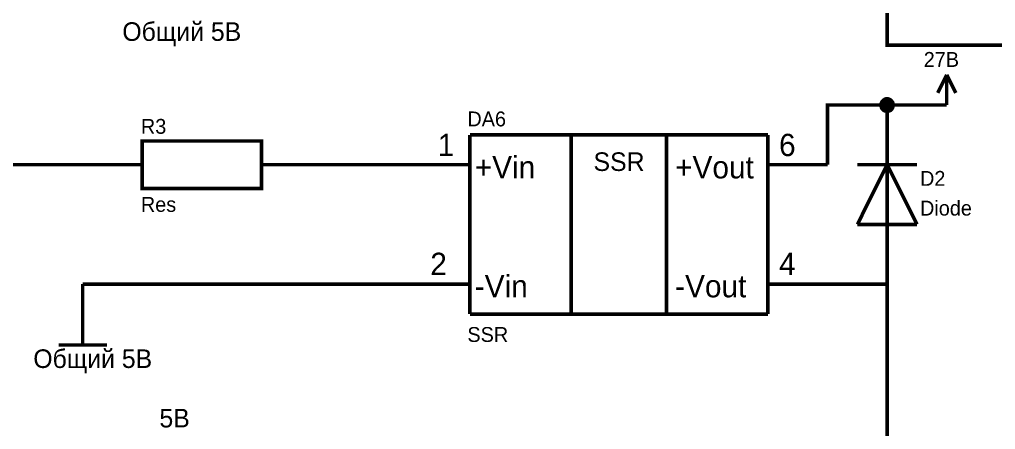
# Model space of a CAD drawing. Header units: millimetres. Extents: x 0 to 567, y 0 to 399.
# Drawn here: x 404.7 to 486.5, y 277.8 to 312.2 of the extents above; entities that cross this region are included whole.
import ezdxf

# ---------------------------------------------------------------- set-up
doc = ezdxf.new("R2010")
doc.units = ezdxf.units.MM
doc.layers.add('Sheet', color=255, linetype='Continuous')

msp = doc.modelspace()

# ---------------------------------------------------------------- linework, layer by layer
at = {"layer": 'Sheet'}
for points, const_width in [([(512.443, 269.998), (504.954, 269.998), (504.954, 310), (477.45, 310), (477.45, 317.491)], 0.3), ([(482.449, 307.529), (481.69, 306.012)], 0.3), ([(482.449, 307.529), (483.208, 306.012)], 0.3), ([(482.449, 305), (482.449, 307.529)], 0.3), ([(476.944, 305), (476.944, 305.019), (476.944, 305.058), (476.944, 305.078), (476.964, 305.097), (476.964, 305.117), (476.964, 305.155), (476.983, 305.175), (476.983, 305.194), (477.003, 305.214), (477.003, 305.233), (477.022, 305.253), (477.042, 305.272), (477.042, 305.292), (477.061, 305.311), (477.08, 305.331), (477.1, 305.35), (477.119, 305.369), (477.139, 305.389), (477.158, 305.408), (477.178, 305.408), (477.197, 305.428), (477.217, 305.447), (477.236, 305.447), (477.256, 305.467), (477.275, 305.467), (477.294, 305.486), (477.333, 305.486), (477.353, 305.486), (477.372, 305.506), (477.392, 305.506), (477.431, 305.506), (477.45, 305.506)], 0.3), ([(476.944, 305), (476.944, 305.019), (476.944, 305.058), (476.944, 305.078), (476.964, 305.097), (476.964, 305.117), (476.964, 305.155), (476.983, 305.175), (476.983, 305.194), (477.003, 305.214), (477.003, 305.233), (477.022, 305.253), (477.042, 305.272), (477.042, 305.292), (477.061, 305.311), (477.08, 305.331), (477.1, 305.35), (477.119, 305.369), (477.139, 305.389), (477.158, 305.408), (477.178, 305.408), (477.197, 305.428), (477.217, 305.447), (477.236, 305.447), (477.256, 305.467), (477.275, 305.467), (477.294, 305.486), (477.333, 305.486), (477.353, 305.486), (477.372, 305.506), (477.392, 305.506), (477.431, 305.506), (477.45, 305.506)], 0.3), ([(476.944, 305), (476.944, 305.019), (476.944, 305.058), (476.944, 305.078), (476.964, 305.097), (476.964, 305.117), (476.964, 305.155), (476.983, 305.175), (476.983, 305.194), (477.003, 305.214), (477.003, 305.233), (477.022, 305.253), (477.042, 305.272), (477.042, 305.292), (477.061, 305.311), (477.08, 305.331), (477.1, 305.35), (477.119, 305.369), (477.139, 305.389), (477.158, 305.408), (477.178, 305.408), (477.197, 305.428), (477.217, 305.447), (477.236, 305.447), (477.256, 305.467), (477.275, 305.467), (477.294, 305.486), (477.333, 305.486), (477.353, 305.486), (477.372, 305.506), (477.392, 305.506), (477.431, 305.506), (477.45, 305.506)], 0.3), ([(476.944, 305), (476.944, 305.019), (476.944, 305.058), (476.944, 305.078), (476.964, 305.097), (476.964, 305.117), (476.964, 305.155), (476.983, 305.175), (476.983, 305.194), (477.003, 305.214), (477.003, 305.233), (477.022, 305.253), (477.042, 305.272), (477.042, 305.292), (477.061, 305.311), (477.08, 305.331), (477.1, 305.35), (477.119, 305.369), (477.139, 305.389), (477.158, 305.408), (477.178, 305.408), (477.197, 305.428), (477.217, 305.447), (477.236, 305.447), (477.256, 305.467), (477.275, 305.467), (477.294, 305.486), (477.333, 305.486), (477.353, 305.486), (477.372, 305.506), (477.392, 305.506), (477.431, 305.506), (477.45, 305.506)], 0.3), ([(476.944, 305), (476.944, 305.019), (476.944, 305.058), (476.944, 305.078), (476.964, 305.097), (476.964, 305.117), (476.964, 305.155), (476.983, 305.175), (476.983, 305.194), (477.003, 305.214), (477.003, 305.233), (477.022, 305.253), (477.042, 305.272), (477.042, 305.292), (477.061, 305.311), (477.08, 305.331), (477.1, 305.35), (477.119, 305.369), (477.139, 305.389), (477.158, 305.408), (477.178, 305.408), (477.197, 305.428), (477.217, 305.447), (477.236, 305.447), (477.256, 305.467), (477.275, 305.467), (477.294, 305.486), (477.333, 305.486), (477.353, 305.486), (477.372, 305.506), (477.392, 305.506), (477.431, 305.506), (477.45, 305.506)], 0.3), ([(476.944, 305), (476.944, 305.019), (476.944, 305.058), (476.944, 305.078), (476.964, 305.097), (476.964, 305.117), (476.964, 305.155), (476.983, 305.175), (476.983, 305.194), (477.003, 305.214), (477.003, 305.233), (477.022, 305.253), (477.042, 305.272), (477.042, 305.292), (477.061, 305.311), (477.08, 305.331), (477.1, 305.35), (477.119, 305.369), (477.139, 305.389), (477.158, 305.408), (477.178, 305.408), (477.197, 305.428), (477.217, 305.447), (477.236, 305.447), (477.256, 305.467), (477.275, 305.467), (477.294, 305.486), (477.333, 305.486), (477.353, 305.486), (477.372, 305.506), (477.392, 305.506), (477.431, 305.506), (477.45, 305.506)], 0.0991), ([(476.944, 305), (476.944, 305.019), (476.944, 305.058), (476.944, 305.078), (476.964, 305.097), (476.964, 305.117), (476.964, 305.155), (476.983, 305.175), (476.983, 305.194), (477.003, 305.214), (477.003, 305.233), (477.022, 305.253), (477.042, 305.272), (477.042, 305.292), (477.061, 305.311), (477.08, 305.331), (477.1, 305.35), (477.119, 305.369), (477.139, 305.389), (477.158, 305.408), (477.178, 305.408), (477.197, 305.428), (477.217, 305.447), (477.236, 305.447), (477.256, 305.467), (477.275, 305.467), (477.294, 305.486), (477.333, 305.486), (477.353, 305.486), (477.372, 305.506), (477.392, 305.506), (477.431, 305.506), (477.45, 305.506)], 0.0991), ([(476.944, 305), (476.944, 305.019), (476.944, 305.058), (476.944, 305.078), (476.964, 305.097), (476.964, 305.117), (476.964, 305.155), (476.983, 305.175), (476.983, 305.194), (477.003, 305.214), (477.003, 305.233), (477.022, 305.253), (477.042, 305.272), (477.042, 305.292), (477.061, 305.311), (477.08, 305.331), (477.1, 305.35), (477.119, 305.369), (477.139, 305.389), (477.158, 305.408), (477.178, 305.408), (477.197, 305.428), (477.217, 305.447), (477.236, 305.447), (477.256, 305.467), (477.275, 305.467), (477.294, 305.486), (477.333, 305.486), (477.353, 305.486), (477.372, 305.506), (477.392, 305.506), (477.431, 305.506), (477.45, 305.506)], 0.0991), ([(476.944, 305), (476.944, 305.019), (476.944, 305.058), (476.944, 305.078), (476.964, 305.097), (476.964, 305.117), (476.964, 305.155), (476.983, 305.175), (476.983, 305.194), (477.003, 305.214), (477.003, 305.233), (477.022, 305.253), (477.042, 305.272), (477.042, 305.292), (477.061, 305.311), (477.08, 305.331), (477.1, 305.35), (477.119, 305.369), (477.139, 305.389), (477.158, 305.408), (477.178, 305.408), (477.197, 305.428), (477.217, 305.447), (477.236, 305.447), (477.256, 305.467), (477.275, 305.467), (477.294, 305.486), (477.333, 305.486), (477.353, 305.486), (477.372, 305.506), (477.392, 305.506), (477.431, 305.506), (477.45, 305.506)], 0.0991), ([(476.944, 305), (476.944, 305.019), (476.944, 305.058), (476.944, 305.078), (476.964, 305.097), (476.964, 305.117), (476.964, 305.155), (476.983, 305.175), (476.983, 305.194), (477.003, 305.214), (477.003, 305.233), (477.022, 305.253), (477.042, 305.272), (477.042, 305.292), (477.061, 305.311), (477.08, 305.331), (477.1, 305.35), (477.119, 305.369), (477.139, 305.389), (477.158, 305.408), (477.178, 305.408), (477.197, 305.428), (477.217, 305.447), (477.236, 305.447), (477.256, 305.467), (477.275, 305.467), (477.294, 305.486), (477.333, 305.486), (477.353, 305.486), (477.372, 305.506), (477.392, 305.506), (477.431, 305.506), (477.45, 305.506)], 0.0991), ([(477.45, 305.506), (477.45, 305.506)], 0.3), ([(477.45, 305.506), (477.469, 305.506), (477.508, 305.506), (477.528, 305.506), (477.547, 305.486), (477.586, 305.486), (477.606, 305.486), (477.625, 305.467), (477.645, 305.467), (477.683, 305.447), (477.703, 305.447), (477.722, 305.428), (477.742, 305.408), (477.761, 305.408), (477.781, 305.389), (477.8, 305.369), (477.82, 305.35), (477.82, 305.331), (477.839, 305.311), (477.859, 305.292), (477.878, 305.272), (477.878, 305.253), (477.897, 305.233), (477.917, 305.214), (477.917, 305.194), (477.917, 305.175), (477.936, 305.155), (477.936, 305.117), (477.936, 305.097), (477.956, 305.078), (477.956, 305.058), (477.956, 305.019), (477.956, 305)], 0.3), ([(477.45, 305.506), (477.45, 305.506)], 0.3), ([(477.45, 305.506), (477.469, 305.506), (477.508, 305.506), (477.528, 305.506), (477.547, 305.486), (477.586, 305.486), (477.606, 305.486), (477.625, 305.467), (477.645, 305.467), (477.683, 305.447), (477.703, 305.447), (477.722, 305.428), (477.742, 305.408), (477.761, 305.408), (477.781, 305.389), (477.8, 305.369), (477.82, 305.35), (477.82, 305.331), (477.839, 305.311), (477.859, 305.292), (477.878, 305.272), (477.878, 305.253), (477.897, 305.233), (477.917, 305.214), (477.917, 305.194), (477.917, 305.175), (477.936, 305.155), (477.936, 305.117), (477.936, 305.097), (477.956, 305.078), (477.956, 305.058), (477.956, 305.019), (477.956, 305)], 0.3), ([(477.45, 305.506), (477.45, 305.506)], 0.3), ([(477.45, 305.506), (477.469, 305.506), (477.508, 305.506), (477.528, 305.506), (477.547, 305.486), (477.586, 305.486), (477.606, 305.486), (477.625, 305.467), (477.645, 305.467), (477.683, 305.447), (477.703, 305.447), (477.722, 305.428), (477.742, 305.408), (477.761, 305.408), (477.781, 305.389), (477.8, 305.369), (477.82, 305.35), (477.82, 305.331), (477.839, 305.311), (477.859, 305.292), (477.878, 305.272), (477.878, 305.253), (477.897, 305.233), (477.917, 305.214), (477.917, 305.194), (477.917, 305.175), (477.936, 305.155), (477.936, 305.117), (477.936, 305.097), (477.956, 305.078), (477.956, 305.058), (477.956, 305.019), (477.956, 305)], 0.3), ([(477.45, 305.506), (477.45, 305.506)], 0.3), ([(477.45, 305.506), (477.469, 305.506), (477.508, 305.506), (477.528, 305.506), (477.547, 305.486), (477.586, 305.486), (477.606, 305.486), (477.625, 305.467), (477.645, 305.467), (477.683, 305.447), (477.703, 305.447), (477.722, 305.428), (477.742, 305.408), (477.761, 305.408), (477.781, 305.389), (477.8, 305.369), (477.82, 305.35), (477.82, 305.331), (477.839, 305.311), (477.859, 305.292), (477.878, 305.272), (477.878, 305.253), (477.897, 305.233), (477.917, 305.214), (477.917, 305.194), (477.917, 305.175), (477.936, 305.155), (477.936, 305.117), (477.936, 305.097), (477.956, 305.078), (477.956, 305.058), (477.956, 305.019), (477.956, 305)], 0.3), ([(477.45, 305.506), (477.45, 305.506)], 0.3), ([(477.45, 305.506), (477.469, 305.506), (477.508, 305.506), (477.528, 305.506), (477.547, 305.486), (477.586, 305.486), (477.606, 305.486), (477.625, 305.467), (477.645, 305.467), (477.683, 305.447), (477.703, 305.447), (477.722, 305.428), (477.742, 305.408), (477.761, 305.408), (477.781, 305.389), (477.8, 305.369), (477.82, 305.35), (477.82, 305.331), (477.839, 305.311), (477.859, 305.292), (477.878, 305.272), (477.878, 305.253), (477.897, 305.233), (477.917, 305.214), (477.917, 305.194), (477.917, 305.175), (477.936, 305.155), (477.936, 305.117), (477.936, 305.097), (477.956, 305.078), (477.956, 305.058), (477.956, 305.019), (477.956, 305)], 0.3), ([(477.45, 305.506), (477.45, 305.506)], 0.0991), ([(477.45, 305.506), (477.469, 305.506), (477.508, 305.506), (477.528, 305.506), (477.547, 305.486), (477.586, 305.486), (477.606, 305.486), (477.625, 305.467), (477.645, 305.467), (477.683, 305.447), (477.703, 305.447), (477.722, 305.428), (477.742, 305.408), (477.761, 305.408), (477.781, 305.389), (477.8, 305.369), (477.82, 305.35), (477.82, 305.331), (477.839, 305.311), (477.859, 305.292), (477.878, 305.272), (477.878, 305.253), (477.897, 305.233), (477.917, 305.214), (477.917, 305.194), (477.917, 305.175), (477.936, 305.155), (477.936, 305.117), (477.936, 305.097), (477.956, 305.078), (477.956, 305.058), (477.956, 305.019), (477.956, 305)], 0.0991), ([(477.45, 305.506), (477.45, 305.506)], 0.0991), ([(477.45, 305.506), (477.469, 305.506), (477.508, 305.506), (477.528, 305.506), (477.547, 305.486), (477.586, 305.486), (477.606, 305.486), (477.625, 305.467), (477.645, 305.467), (477.683, 305.447), (477.703, 305.447), (477.722, 305.428), (477.742, 305.408), (477.761, 305.408), (477.781, 305.389), (477.8, 305.369), (477.82, 305.35), (477.82, 305.331), (477.839, 305.311), (477.859, 305.292), (477.878, 305.272), (477.878, 305.253), (477.897, 305.233), (477.917, 305.214), (477.917, 305.194), (477.917, 305.175), (477.936, 305.155), (477.936, 305.117), (477.936, 305.097), (477.956, 305.078), (477.956, 305.058), (477.956, 305.019), (477.956, 305)], 0.0991), ([(477.45, 305.506), (477.45, 305.506)], 0.0991), ([(477.45, 305.506), (477.469, 305.506), (477.508, 305.506), (477.528, 305.506), (477.547, 305.486), (477.586, 305.486), (477.606, 305.486), (477.625, 305.467), (477.645, 305.467), (477.683, 305.447), (477.703, 305.447), (477.722, 305.428), (477.742, 305.408), (477.761, 305.408), (477.781, 305.389), (477.8, 305.369), (477.82, 305.35), (477.82, 305.331), (477.839, 305.311), (477.859, 305.292), (477.878, 305.272), (477.878, 305.253), (477.897, 305.233), (477.917, 305.214), (477.917, 305.194), (477.917, 305.175), (477.936, 305.155), (477.936, 305.117), (477.936, 305.097), (477.956, 305.078), (477.956, 305.058), (477.956, 305.019), (477.956, 305)], 0.0991), ([(477.45, 305.506), (477.45, 305.506)], 0.0991), ([(477.45, 305.506), (477.469, 305.506), (477.508, 305.506), (477.528, 305.506), (477.547, 305.486), (477.586, 305.486), (477.606, 305.486), (477.625, 305.467), (477.645, 305.467), (477.683, 305.447), (477.703, 305.447), (477.722, 305.428), (477.742, 305.408), (477.761, 305.408), (477.781, 305.389), (477.8, 305.369), (477.82, 305.35), (477.82, 305.331), (477.839, 305.311), (477.859, 305.292), (477.878, 305.272), (477.878, 305.253), (477.897, 305.233), (477.917, 305.214), (477.917, 305.194), (477.917, 305.175), (477.936, 305.155), (477.936, 305.117), (477.936, 305.097), (477.956, 305.078), (477.956, 305.058), (477.956, 305.019), (477.956, 305)], 0.0991), ([(477.45, 305.506), (477.45, 305.506)], 0.0991), ([(477.45, 305.506), (477.469, 305.506), (477.508, 305.506), (477.528, 305.506), (477.547, 305.486), (477.586, 305.486), (477.606, 305.486), (477.625, 305.467), (477.645, 305.467), (477.683, 305.447), (477.703, 305.447), (477.722, 305.428), (477.742, 305.408), (477.761, 305.408), (477.781, 305.389), (477.8, 305.369), (477.82, 305.35), (477.82, 305.331), (477.839, 305.311), (477.859, 305.292), (477.878, 305.272), (477.878, 305.253), (477.897, 305.233), (477.917, 305.214), (477.917, 305.194), (477.917, 305.175), (477.936, 305.155), (477.936, 305.117), (477.936, 305.097), (477.956, 305.078), (477.956, 305.058), (477.956, 305.019), (477.956, 305)], 0.0991), ([(472.451, 299.999), (472.451, 305), (477.45, 305), (482.449, 305)], 0.3), ([(477.45, 304.474), (477.431, 304.474), (477.392, 304.474), (477.372, 304.474), (477.353, 304.494), (477.333, 304.494), (477.294, 304.494), (477.275, 304.513), (477.256, 304.513), (477.236, 304.533), (477.217, 304.533), (477.197, 304.552), (477.178, 304.572), (477.158, 304.572), (477.139, 304.591), (477.119, 304.611), (477.1, 304.63), (477.08, 304.65), (477.061, 304.669), (477.042, 304.688), (477.042, 304.708), (477.022, 304.727), (477.003, 304.747), (477.003, 304.766), (476.983, 304.786), (476.983, 304.825), (476.964, 304.844), (476.964, 304.864), (476.964, 304.902), (476.944, 304.922), (476.944, 304.941), (476.944, 304.98), (476.944, 305)], 0.3), ([(476.944, 305), (476.944, 305)], 0.3), ([(477.45, 304.474), (477.431, 304.474), (477.392, 304.474), (477.372, 304.474), (477.353, 304.494), (477.333, 304.494), (477.294, 304.494), (477.275, 304.513), (477.256, 304.513), (477.236, 304.533), (477.217, 304.533), (477.197, 304.552), (477.178, 304.572), (477.158, 304.572), (477.139, 304.591), (477.119, 304.611), (477.1, 304.63), (477.08, 304.65), (477.061, 304.669), (477.042, 304.688), (477.042, 304.708), (477.022, 304.727), (477.003, 304.747), (477.003, 304.766), (476.983, 304.786), (476.983, 304.825), (476.964, 304.844), (476.964, 304.864), (476.964, 304.902), (476.944, 304.922), (476.944, 304.941), (476.944, 304.98), (476.944, 305)], 0.3), ([(476.944, 305), (476.944, 305)], 0.3), ([(477.45, 304.474), (477.431, 304.474), (477.392, 304.474), (477.372, 304.474), (477.353, 304.494), (477.333, 304.494), (477.294, 304.494), (477.275, 304.513), (477.256, 304.513), (477.236, 304.533), (477.217, 304.533), (477.197, 304.552), (477.178, 304.572), (477.158, 304.572), (477.139, 304.591), (477.119, 304.611), (477.1, 304.63), (477.08, 304.65), (477.061, 304.669), (477.042, 304.688), (477.042, 304.708), (477.022, 304.727), (477.003, 304.747), (477.003, 304.766), (476.983, 304.786), (476.983, 304.825), (476.964, 304.844), (476.964, 304.864), (476.964, 304.902), (476.944, 304.922), (476.944, 304.941), (476.944, 304.98), (476.944, 305)], 0.3), ([(476.944, 305), (476.944, 305)], 0.3), ([(477.45, 304.474), (477.431, 304.474), (477.392, 304.474), (477.372, 304.474), (477.353, 304.494), (477.333, 304.494), (477.294, 304.494), (477.275, 304.513), (477.256, 304.513), (477.236, 304.533), (477.217, 304.533), (477.197, 304.552), (477.178, 304.572), (477.158, 304.572), (477.139, 304.591), (477.119, 304.611), (477.1, 304.63), (477.08, 304.65), (477.061, 304.669), (477.042, 304.688), (477.042, 304.708), (477.022, 304.727), (477.003, 304.747), (477.003, 304.766), (476.983, 304.786), (476.983, 304.825), (476.964, 304.844), (476.964, 304.864), (476.964, 304.902), (476.944, 304.922), (476.944, 304.941), (476.944, 304.98), (476.944, 305)], 0.3), ([(476.944, 305), (476.944, 305)], 0.3), ([(477.45, 304.474), (477.431, 304.474), (477.392, 304.474), (477.372, 304.474), (477.353, 304.494), (477.333, 304.494), (477.294, 304.494), (477.275, 304.513), (477.256, 304.513), (477.236, 304.533), (477.217, 304.533), (477.197, 304.552), (477.178, 304.572), (477.158, 304.572), (477.139, 304.591), (477.119, 304.611), (477.1, 304.63), (477.08, 304.65), (477.061, 304.669), (477.042, 304.688), (477.042, 304.708), (477.022, 304.727), (477.003, 304.747), (477.003, 304.766), (476.983, 304.786), (476.983, 304.825), (476.964, 304.844), (476.964, 304.864), (476.964, 304.902), (476.944, 304.922), (476.944, 304.941), (476.944, 304.98), (476.944, 305)], 0.3), ([(476.944, 305), (476.944, 305)], 0.3), ([(477.45, 304.474), (477.431, 304.474), (477.392, 304.474), (477.372, 304.474), (477.353, 304.494), (477.333, 304.494), (477.294, 304.494), (477.275, 304.513), (477.256, 304.513), (477.236, 304.533), (477.217, 304.533), (477.197, 304.552), (477.178, 304.572), (477.158, 304.572), (477.139, 304.591), (477.119, 304.611), (477.1, 304.63), (477.08, 304.65), (477.061, 304.669), (477.042, 304.688), (477.042, 304.708), (477.022, 304.727), (477.003, 304.747), (477.003, 304.766), (476.983, 304.786), (476.983, 304.825), (476.964, 304.844), (476.964, 304.864), (476.964, 304.902), (476.944, 304.922), (476.944, 304.941), (476.944, 304.98), (476.944, 305)], 0.0991), ([(476.944, 305), (476.944, 305)], 0.0991), ([(477.45, 304.474), (477.431, 304.474), (477.392, 304.474), (477.372, 304.474), (477.353, 304.494), (477.333, 304.494), (477.294, 304.494), (477.275, 304.513), (477.256, 304.513), (477.236, 304.533), (477.217, 304.533), (477.197, 304.552), (477.178, 304.572), (477.158, 304.572), (477.139, 304.591), (477.119, 304.611), (477.1, 304.63), (477.08, 304.65), (477.061, 304.669), (477.042, 304.688), (477.042, 304.708), (477.022, 304.727), (477.003, 304.747), (477.003, 304.766), (476.983, 304.786), (476.983, 304.825), (476.964, 304.844), (476.964, 304.864), (476.964, 304.902), (476.944, 304.922), (476.944, 304.941), (476.944, 304.98), (476.944, 305)], 0.0991), ([(476.944, 305), (476.944, 305)], 0.0991), ([(477.45, 304.474), (477.431, 304.474), (477.392, 304.474), (477.372, 304.474), (477.353, 304.494), (477.333, 304.494), (477.294, 304.494), (477.275, 304.513), (477.256, 304.513), (477.236, 304.533), (477.217, 304.533), (477.197, 304.552), (477.178, 304.572), (477.158, 304.572), (477.139, 304.591), (477.119, 304.611), (477.1, 304.63), (477.08, 304.65), (477.061, 304.669), (477.042, 304.688), (477.042, 304.708), (477.022, 304.727), (477.003, 304.747), (477.003, 304.766), (476.983, 304.786), (476.983, 304.825), (476.964, 304.844), (476.964, 304.864), (476.964, 304.902), (476.944, 304.922), (476.944, 304.941), (476.944, 304.98), (476.944, 305)], 0.0991), ([(476.944, 305), (476.944, 305)], 0.0991), ([(477.45, 304.474), (477.431, 304.474), (477.392, 304.474), (477.372, 304.474), (477.353, 304.494), (477.333, 304.494), (477.294, 304.494), (477.275, 304.513), (477.256, 304.513), (477.236, 304.533), (477.217, 304.533), (477.197, 304.552), (477.178, 304.572), (477.158, 304.572), (477.139, 304.591), (477.119, 304.611), (477.1, 304.63), (477.08, 304.65), (477.061, 304.669), (477.042, 304.688), (477.042, 304.708), (477.022, 304.727), (477.003, 304.747), (477.003, 304.766), (476.983, 304.786), (476.983, 304.825), (476.964, 304.844), (476.964, 304.864), (476.964, 304.902), (476.944, 304.922), (476.944, 304.941), (476.944, 304.98), (476.944, 305)], 0.0991), ([(476.944, 305), (476.944, 305)], 0.0991), ([(477.45, 304.474), (477.431, 304.474), (477.392, 304.474), (477.372, 304.474), (477.353, 304.494), (477.333, 304.494), (477.294, 304.494), (477.275, 304.513), (477.256, 304.513), (477.236, 304.533), (477.217, 304.533), (477.197, 304.552), (477.178, 304.572), (477.158, 304.572), (477.139, 304.591), (477.119, 304.611), (477.1, 304.63), (477.08, 304.65), (477.061, 304.669), (477.042, 304.688), (477.042, 304.708), (477.022, 304.727), (477.003, 304.747), (477.003, 304.766), (476.983, 304.786), (476.983, 304.825), (476.964, 304.844), (476.964, 304.864), (476.964, 304.902), (476.944, 304.922), (476.944, 304.941), (476.944, 304.98), (476.944, 305)], 0.0991), ([(476.944, 305), (476.944, 305)], 0.0991), ([(477.956, 305), (477.956, 304.98), (477.956, 304.941), (477.956, 304.922), (477.936, 304.902), (477.936, 304.864), (477.936, 304.844), (477.917, 304.825), (477.917, 304.786), (477.917, 304.766), (477.897, 304.747), (477.878, 304.727), (477.878, 304.708), (477.859, 304.688), (477.839, 304.669), (477.82, 304.65), (477.82, 304.63), (477.8, 304.611), (477.781, 304.591), (477.761, 304.572), (477.742, 304.572), (477.722, 304.552), (477.703, 304.533), (477.683, 304.533), (477.645, 304.513), (477.625, 304.513), (477.606, 304.494), (477.586, 304.494), (477.547, 304.494), (477.528, 304.474), (477.508, 304.474), (477.469, 304.474), (477.45, 304.474)], 0.3), ([(477.45, 299.999), (477.45, 305)], 0.3), ([(477.956, 305), (477.956, 304.98), (477.956, 304.941), (477.956, 304.922), (477.936, 304.902), (477.936, 304.864), (477.936, 304.844), (477.917, 304.825), (477.917, 304.786), (477.917, 304.766), (477.897, 304.747), (477.878, 304.727), (477.878, 304.708), (477.859, 304.688), (477.839, 304.669), (477.82, 304.65), (477.82, 304.63), (477.8, 304.611), (477.781, 304.591), (477.761, 304.572), (477.742, 304.572), (477.722, 304.552), (477.703, 304.533), (477.683, 304.533), (477.645, 304.513), (477.625, 304.513), (477.606, 304.494), (477.586, 304.494), (477.547, 304.494), (477.528, 304.474), (477.508, 304.474), (477.469, 304.474), (477.45, 304.474)], 0.3), ([(477.956, 305), (477.956, 304.98), (477.956, 304.941), (477.956, 304.922), (477.936, 304.902), (477.936, 304.864), (477.936, 304.844), (477.917, 304.825), (477.917, 304.786), (477.917, 304.766), (477.897, 304.747), (477.878, 304.727), (477.878, 304.708), (477.859, 304.688), (477.839, 304.669), (477.82, 304.65), (477.82, 304.63), (477.8, 304.611), (477.781, 304.591), (477.761, 304.572), (477.742, 304.572), (477.722, 304.552), (477.703, 304.533), (477.683, 304.533), (477.645, 304.513), (477.625, 304.513), (477.606, 304.494), (477.586, 304.494), (477.547, 304.494), (477.528, 304.474), (477.508, 304.474), (477.469, 304.474), (477.45, 304.474)], 0.3), ([(477.956, 305), (477.956, 304.98), (477.956, 304.941), (477.956, 304.922), (477.936, 304.902), (477.936, 304.864), (477.936, 304.844), (477.917, 304.825), (477.917, 304.786), (477.917, 304.766), (477.897, 304.747), (477.878, 304.727), (477.878, 304.708), (477.859, 304.688), (477.839, 304.669), (477.82, 304.65), (477.82, 304.63), (477.8, 304.611), (477.781, 304.591), (477.761, 304.572), (477.742, 304.572), (477.722, 304.552), (477.703, 304.533), (477.683, 304.533), (477.645, 304.513), (477.625, 304.513), (477.606, 304.494), (477.586, 304.494), (477.547, 304.494), (477.528, 304.474), (477.508, 304.474), (477.469, 304.474), (477.45, 304.474)], 0.3), ([(477.956, 305), (477.956, 304.98), (477.956, 304.941), (477.956, 304.922), (477.936, 304.902), (477.936, 304.864), (477.936, 304.844), (477.917, 304.825), (477.917, 304.786), (477.917, 304.766), (477.897, 304.747), (477.878, 304.727), (477.878, 304.708), (477.859, 304.688), (477.839, 304.669), (477.82, 304.65), (477.82, 304.63), (477.8, 304.611), (477.781, 304.591), (477.761, 304.572), (477.742, 304.572), (477.722, 304.552), (477.703, 304.533), (477.683, 304.533), (477.645, 304.513), (477.625, 304.513), (477.606, 304.494), (477.586, 304.494), (477.547, 304.494), (477.528, 304.474), (477.508, 304.474), (477.469, 304.474), (477.45, 304.474)], 0.3), ([(477.956, 305), (477.956, 304.98), (477.956, 304.941), (477.956, 304.922), (477.936, 304.902), (477.936, 304.864), (477.936, 304.844), (477.917, 304.825), (477.917, 304.786), (477.917, 304.766), (477.897, 304.747), (477.878, 304.727), (477.878, 304.708), (477.859, 304.688), (477.839, 304.669), (477.82, 304.65), (477.82, 304.63), (477.8, 304.611), (477.781, 304.591), (477.761, 304.572), (477.742, 304.572), (477.722, 304.552), (477.703, 304.533), (477.683, 304.533), (477.645, 304.513), (477.625, 304.513), (477.606, 304.494), (477.586, 304.494), (477.547, 304.494), (477.528, 304.474), (477.508, 304.474), (477.469, 304.474), (477.45, 304.474)], 0.0991), ([(477.956, 305), (477.956, 304.98), (477.956, 304.941), (477.956, 304.922), (477.936, 304.902), (477.936, 304.864), (477.936, 304.844), (477.917, 304.825), (477.917, 304.786), (477.917, 304.766), (477.897, 304.747), (477.878, 304.727), (477.878, 304.708), (477.859, 304.688), (477.839, 304.669), (477.82, 304.65), (477.82, 304.63), (477.8, 304.611), (477.781, 304.591), (477.761, 304.572), (477.742, 304.572), (477.722, 304.552), (477.703, 304.533), (477.683, 304.533), (477.645, 304.513), (477.625, 304.513), (477.606, 304.494), (477.586, 304.494), (477.547, 304.494), (477.528, 304.474), (477.508, 304.474), (477.469, 304.474), (477.45, 304.474)], 0.0991), ([(477.956, 305), (477.956, 304.98), (477.956, 304.941), (477.956, 304.922), (477.936, 304.902), (477.936, 304.864), (477.936, 304.844), (477.917, 304.825), (477.917, 304.786), (477.917, 304.766), (477.897, 304.747), (477.878, 304.727), (477.878, 304.708), (477.859, 304.688), (477.839, 304.669), (477.82, 304.65), (477.82, 304.63), (477.8, 304.611), (477.781, 304.591), (477.761, 304.572), (477.742, 304.572), (477.722, 304.552), (477.703, 304.533), (477.683, 304.533), (477.645, 304.513), (477.625, 304.513), (477.606, 304.494), (477.586, 304.494), (477.547, 304.494), (477.528, 304.474), (477.508, 304.474), (477.469, 304.474), (477.45, 304.474)], 0.0991), ([(477.956, 305), (477.956, 304.98), (477.956, 304.941), (477.956, 304.922), (477.936, 304.902), (477.936, 304.864), (477.936, 304.844), (477.917, 304.825), (477.917, 304.786), (477.917, 304.766), (477.897, 304.747), (477.878, 304.727), (477.878, 304.708), (477.859, 304.688), (477.839, 304.669), (477.82, 304.65), (477.82, 304.63), (477.8, 304.611), (477.781, 304.591), (477.761, 304.572), (477.742, 304.572), (477.722, 304.552), (477.703, 304.533), (477.683, 304.533), (477.645, 304.513), (477.625, 304.513), (477.606, 304.494), (477.586, 304.494), (477.547, 304.494), (477.528, 304.474), (477.508, 304.474), (477.469, 304.474), (477.45, 304.474)], 0.0991), ([(477.956, 305), (477.956, 304.98), (477.956, 304.941), (477.956, 304.922), (477.936, 304.902), (477.936, 304.864), (477.936, 304.844), (477.917, 304.825), (477.917, 304.786), (477.917, 304.766), (477.897, 304.747), (477.878, 304.727), (477.878, 304.708), (477.859, 304.688), (477.839, 304.669), (477.82, 304.65), (477.82, 304.63), (477.8, 304.611), (477.781, 304.591), (477.761, 304.572), (477.742, 304.572), (477.722, 304.552), (477.703, 304.533), (477.683, 304.533), (477.645, 304.513), (477.625, 304.513), (477.606, 304.494), (477.586, 304.494), (477.547, 304.494), (477.528, 304.474), (477.508, 304.474), (477.469, 304.474), (477.45, 304.474)], 0.0991), ([(477.956, 305), (477.956, 305), (477.956, 305), (477.956, 305), (477.956, 305), (477.956, 305), (477.956, 305), (477.956, 305), (477.956, 305), (477.956, 305), (477.956, 305), (477.956, 305), (477.956, 305), (477.956, 305), (477.956, 305), (477.956, 305), (477.956, 305), (477.956, 305), (477.956, 305), (477.956, 305), (477.956, 305), (477.956, 305), (477.956, 305), (477.956, 305), (477.956, 305), (477.956, 305), (477.956, 305), (477.956, 305), (477.956, 305), (477.956, 305), (477.956, 305), (477.956, 305), (477.956, 305)], 0.3), ([(477.956, 305), (477.956, 305)], 0.3), ([(477.956, 305), (477.956, 305), (477.956, 305), (477.956, 305), (477.956, 305), (477.956, 305), (477.956, 305), (477.956, 305), (477.956, 305), (477.956, 305), (477.956, 305), (477.956, 305), (477.956, 305), (477.956, 305), (477.956, 305), (477.956, 305), (477.956, 305), (477.956, 305), (477.956, 305), (477.956, 305), (477.956, 305), (477.956, 305), (477.956, 305), (477.956, 305), (477.956, 305), (477.956, 305), (477.956, 305), (477.956, 305), (477.956, 305), (477.956, 305), (477.956, 305), (477.956, 305), (477.956, 305)], 0.3), ([(477.956, 305), (477.956, 305)], 0.3), ([(477.956, 305), (477.956, 305), (477.956, 305), (477.956, 305), (477.956, 305), (477.956, 305), (477.956, 305), (477.956, 305), (477.956, 305), (477.956, 305), (477.956, 305), (477.956, 305), (477.956, 305), (477.956, 305), (477.956, 305), (477.956, 305), (477.956, 305), (477.956, 305), (477.956, 305), (477.956, 305), (477.956, 305), (477.956, 305), (477.956, 305), (477.956, 305), (477.956, 305), (477.956, 305), (477.956, 305), (477.956, 305), (477.956, 305), (477.956, 305), (477.956, 305), (477.956, 305), (477.956, 305)], 0.3), ([(477.956, 305), (477.956, 305)], 0.3), ([(477.956, 305), (477.956, 305), (477.956, 305), (477.956, 305), (477.956, 305), (477.956, 305), (477.956, 305), (477.956, 305), (477.956, 305), (477.956, 305), (477.956, 305), (477.956, 305), (477.956, 305), (477.956, 305), (477.956, 305), (477.956, 305), (477.956, 305), (477.956, 305), (477.956, 305), (477.956, 305), (477.956, 305), (477.956, 305), (477.956, 305), (477.956, 305), (477.956, 305), (477.956, 305), (477.956, 305), (477.956, 305), (477.956, 305), (477.956, 305), (477.956, 305), (477.956, 305), (477.956, 305)], 0.3), ([(477.956, 305), (477.956, 305)], 0.3), ([(477.956, 305), (477.956, 305), (477.956, 305), (477.956, 305), (477.956, 305), (477.956, 305), (477.956, 305), (477.956, 305), (477.956, 305), (477.956, 305), (477.956, 305), (477.956, 305), (477.956, 305), (477.956, 305), (477.956, 305), (477.956, 305), (477.956, 305), (477.956, 305), (477.956, 305), (477.956, 305), (477.956, 305), (477.956, 305), (477.956, 305), (477.956, 305), (477.956, 305), (477.956, 305), (477.956, 305), (477.956, 305), (477.956, 305), (477.956, 305), (477.956, 305), (477.956, 305), (477.956, 305)], 0.3), ([(477.956, 305), (477.956, 305)], 0.3), ([(477.956, 305), (477.956, 305), (477.956, 305), (477.956, 305), (477.956, 305), (477.956, 305), (477.956, 305), (477.956, 305), (477.956, 305), (477.956, 305), (477.956, 305), (477.956, 305), (477.956, 305), (477.956, 305), (477.956, 305), (477.956, 305), (477.956, 305), (477.956, 305), (477.956, 305), (477.956, 305), (477.956, 305), (477.956, 305), (477.956, 305), (477.956, 305), (477.956, 305), (477.956, 305), (477.956, 305), (477.956, 305), (477.956, 305), (477.956, 305), (477.956, 305), (477.956, 305), (477.956, 305)], 0.0991), ([(477.956, 305), (477.956, 305)], 0.0991), ([(477.956, 305), (477.956, 305), (477.956, 305), (477.956, 305), (477.956, 305), (477.956, 305), (477.956, 305), (477.956, 305), (477.956, 305), (477.956, 305), (477.956, 305), (477.956, 305), (477.956, 305), (477.956, 305), (477.956, 305), (477.956, 305), (477.956, 305), (477.956, 305), (477.956, 305), (477.956, 305), (477.956, 305), (477.956, 305), (477.956, 305), (477.956, 305), (477.956, 305), (477.956, 305), (477.956, 305), (477.956, 305), (477.956, 305), (477.956, 305), (477.956, 305), (477.956, 305), (477.956, 305)], 0.0991), ([(477.956, 305), (477.956, 305)], 0.0991), ([(477.956, 305), (477.956, 305), (477.956, 305), (477.956, 305), (477.956, 305), (477.956, 305), (477.956, 305), (477.956, 305), (477.956, 305), (477.956, 305), (477.956, 305), (477.956, 305), (477.956, 305), (477.956, 305), (477.956, 305), (477.956, 305), (477.956, 305), (477.956, 305), (477.956, 305), (477.956, 305), (477.956, 305), (477.956, 305), (477.956, 305), (477.956, 305), (477.956, 305), (477.956, 305), (477.956, 305), (477.956, 305), (477.956, 305), (477.956, 305), (477.956, 305), (477.956, 305), (477.956, 305)], 0.0991), ([(477.956, 305), (477.956, 305)], 0.0991), ([(477.956, 305), (477.956, 305), (477.956, 305), (477.956, 305), (477.956, 305), (477.956, 305), (477.956, 305), (477.956, 305), (477.956, 305), (477.956, 305), (477.956, 305), (477.956, 305), (477.956, 305), (477.956, 305), (477.956, 305), (477.956, 305), (477.956, 305), (477.956, 305), (477.956, 305), (477.956, 305), (477.956, 305), (477.956, 305), (477.956, 305), (477.956, 305), (477.956, 305), (477.956, 305), (477.956, 305), (477.956, 305), (477.956, 305), (477.956, 305), (477.956, 305), (477.956, 305), (477.956, 305)], 0.0991), ([(477.956, 305), (477.956, 305)], 0.0991), ([(477.956, 305), (477.956, 305), (477.956, 305), (477.956, 305), (477.956, 305), (477.956, 305), (477.956, 305), (477.956, 305), (477.956, 305), (477.956, 305), (477.956, 305), (477.956, 305), (477.956, 305), (477.956, 305), (477.956, 305), (477.956, 305), (477.956, 305), (477.956, 305), (477.956, 305), (477.956, 305), (477.956, 305), (477.956, 305), (477.956, 305), (477.956, 305), (477.956, 305), (477.956, 305), (477.956, 305), (477.956, 305), (477.956, 305), (477.956, 305), (477.956, 305), (477.956, 305), (477.956, 305)], 0.0991), ([(477.956, 305), (477.956, 305)], 0.0991), ([(442.457, 302.49), (442.457, 287.489)], 0.3), ([(467.452, 302.49), (442.457, 302.49)], 0.3), ([(450.957, 302.49), (450.957, 287.489)], 0.3), ([(458.952, 302.49), (458.952, 287.489)], 0.3), ([(467.452, 287.489), (467.452, 302.49)], 0.3), ([(389.978, 299.999), (409.974, 299.999)], 0.3), ([(414.973, 299.999), (409.974, 299.999)], 0.3), ([(424.971, 299.999), (429.97, 299.999)], 0.3), ([(429.97, 299.999), (437.458, 299.999), (437.458, 299.999)], 0.3), ([(442.457, 299.999), (437.458, 299.999)], 0.3), ([(467.452, 299.999), (472.451, 299.999)], 0.3), ([(477.45, 299.999), (474.96, 294.999)], 0.3), ([(477.45, 299.999), (474.96, 299.999)], 0.3), ([(479.959, 294.999), (477.45, 299.999)], 0.3), ([(477.45, 299.999), (479.959, 299.999)], 0.3), ([(477.45, 294.999), (477.45, 299.999)], 0.3), ([(477.45, 294.999), (474.96, 294.999)], 0.3), ([(477.45, 294.999), (477.45, 289.999)], 0.3), ([(477.45, 294.999), (479.959, 294.999)], 0.3), ([(409.974, 289.999), (409.974, 284.901)], 0.3), ([(437.458, 289.999), (409.974, 289.999), (409.974, 289.999)], 0.3), ([(442.457, 289.999), (437.458, 289.999)], 0.3), ([(467.452, 289.999), (472.451, 289.999)], 0.3), ([(472.451, 289.999), (477.45, 289.999), (477.45, 264.997)], 0.3), ([(442.457, 287.489), (467.452, 287.489)], 0.3), ([(407.951, 284.901), (412.016, 284.901)], 0.3)]:
    msp.add_lwpolyline(points, dxfattribs=dict(at, const_width=const_width))
at = {"layer": 'Sheet', "const_width": 0.508}
msp.add_lwpolyline([(477.246, 305, 1), (477.754, 305, 1)], format="xyb", close=True, dxfattribs=at)
at = {"layer": 'Sheet', "const_width": 0.3}
msp.add_lwpolyline([(414.973, 301.984), (424.971, 301.984), (424.971, 297.995), (414.973, 297.995), (414.973, 301.984)], close=True, dxfattribs=at)

# ---------------------------------------------------------------- texts
at = {"layer": 'Sheet'}
for s, height, p in [('Общий 5В', 1.5565, (413.3, 310.37)), ('27В', 1.2452, (480.523, 308.191)), ('R3', 1.2452, (414.856, 302.587)), ('DA6', 1.2452, (442.243, 303.21)), ('1', 1.868, (439.754, 300.719)), ('6', 1.868, (468.386, 300.719)), ('+Vin', 1.8678, (442.866, 298.852)), ('SSR', 1.5565, (452.825, 299.474)), ('+Vout', 1.8678, (459.672, 298.852)), ('D2', 1.2452, (480.212, 298.229)), ('Res', 1.2452, (414.856, 296.05)), ('Diode', 1.2452, (480.212, 295.738)), ('2', 1.868, (439.131, 290.758)), ('4', 1.868, (468.386, 290.758)), ('-Vin', 1.8678, (442.866, 288.89)), ('-Vout', 1.8678, (459.672, 288.89)), ('SSR', 1.2452, (442.243, 285.154)), ('Общий 5В', 1.5565, (405.831, 282.975)), ('5В', 1.5565, (416.412, 277.994))]:
    msp.add_text(s, height=height, dxfattribs=at).set_placement(p)

doc.saveas('drawing.dxf')
